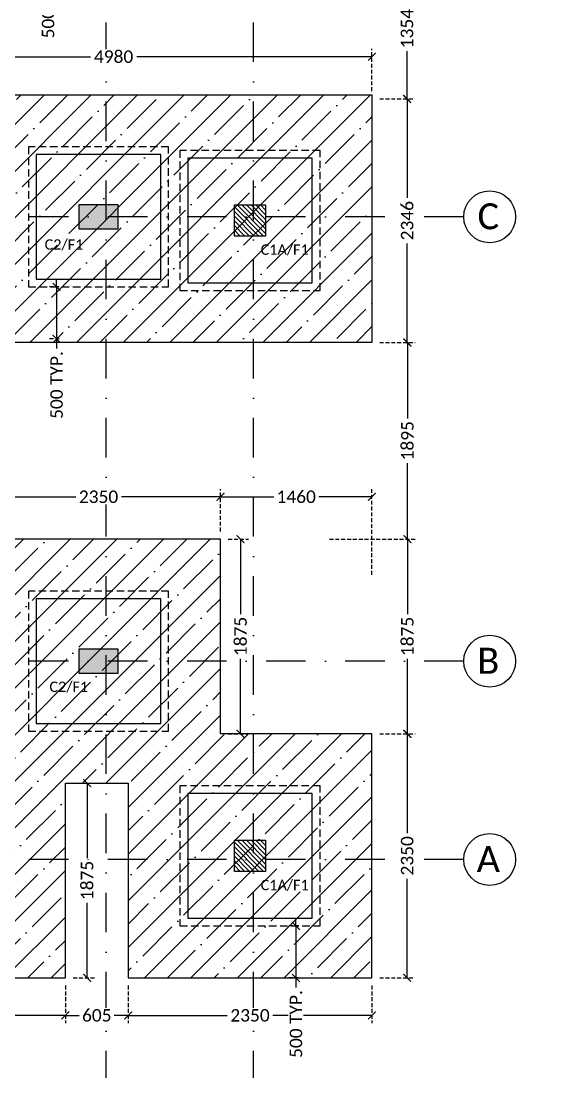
# Model space of a CAD drawing. Header units: millimetres. Extents: x -176651 to 388869, y -18959 to 486614.
# Drawn here: x 265860 to 271064, y 164553 to 174676 of the extents above; entities that cross this region are included whole.
import ezdxf
from ezdxf.xclip import XClip

# ---------------------------------------------------------------- set-up
doc = ezdxf.new("R2010")
doc.units = ezdxf.units.MM
doc.header["$LTSCALE"] = 150
doc.header["$XCLIPFRAME"] = 2
for name, pattern in [('3BHK-W(SB)$0$HIDDEN', [0.375, 0.25, -0.125]), ('DASHDOTX2', [50.8, 25.4, -12.7, 0, -12.7]), ('HIDDEN2', [4.7625, 3.175, -1.5875])]:
    doc.linetypes.add(name, pattern=pattern)
for name, color, linetype in [('ad-Column', 3, 'Continuous'), ('ad-Column Hatch', 125, 'Continuous'), ('ad-Footing line', 2, 'Continuous'), ('ad-Grid', 8, 'DASHDOTX2'), ('ad-PCC line', 8, 'HIDDEN2'), ('ad-RCC', 3, 'Continuous'), ('ad-RCC Hatch', 125, 'Continuous'), ('ad-Road', 2, 'Continuous'), ('ad-Road Hatch', 8, 'Continuous'), ('ad-Text main', 7, 'Continuous'), ('ad-Wall hatch', 8, 'Continuous')]:
    doc.layers.add(name, color=color, linetype=linetype)
for name, color, linetype, true_color in [('ad-Dimension', 5, 'Continuous', 0x0000ff), ('ad-Footing Excavation', 30, 'Continuous', 0xff7f00), ('ad-Foundation text', 6, 'Continuous', 0xff00ff)]:
    doc.layers.add(name, color=color, linetype=linetype, true_color=true_color)
doc.styles.get("Standard").update_dxf_attribs({"font": 'calibril.ttf'})
doc.dimstyles.new('A-75-DIM-INT (Framing)', dxfattribs={"dimscale": 100, "dimtxt": 1.6, "dimasz": 1, "dimexe": 1, "dimexo": 1, "dimgap": 0.5, "dimtad": 0, "dimdec": 0, "dimdsep": 46, "dimtxsty": 'Standard', "dimblk": 'ARCHTICK', "dimcen": 0.025, "dimclrd": 5, "dimclre": 5, "dimclrt": 256, "dimazin": 2, "dimtfac": 1, "dimtdec": 0, "dimtmove": 1, "dimatfit": 0, "dimldrblk": 'ARCHTICK', "dimfxl": 1, "dimfxlon": 1, "dimtfill": 1, "dimtolj": 1, "dimtzin": 0, "dimarcsym": 0})

# ---------------------------------------------------------------- blocks, each defined once
blk = doc.blocks.new('A$C4fb60e89')
at = {"layer": 'ad-Road Hatch', "ltscale": 5, "transparency": 33554687}
h = blk.add_hatch(dxfattribs=at)
h.set_pattern_fill('AR-HBONE', color=256, scale=15)
h.set_pattern_definition([(45, (-193247.7, -428758.8), (0, 2155.2615), [4572, -1524]), (135, (-192170.1, -427681.1), (2e-13, 2155.2615), [4572, -1524])])
h.paths.add_polyline_path([(175594, -250241), (169178, -249341), (167473, -249057), (167473, -138694), (101313, -138694), (101313, -199954), (101308, -237995), (101040, -268291), (101008, -280968), (101066, -293684), (101243, -311127), (100910, -319344), (100949, -333937), (100669, -366960), (100727, -390983), (100669, -404586), (100538, -420418), (100467, -428759), (92426, -427265), (92163, -427209), (92163, -321454), (24803, -321454), (24803, -412961), (15653, -411029), (15654, -321452), (-19535, -321452), (-34427, -319477), (-65207, -315395), (-171770, -301268), (-185854, -298333), (-193248, -296832), (-193244, -292908), (-191914, -285219), (-191839, -284679), (-183397, -286393), (-169723, -289243), (-53141, -304698), (-18730, -309262), (15653, -309262), (15653, 703), (24803, 1115), (24803, -129544), (92163, -129544), (92163, 15133), (101313, 17713), (101313, -129544), (167473, -129544), (167473, 35552), (175738, 37855), (175849, 28595), (175836, 25947), (175777, 14040), (175855, 2316), (175660, -18036), (175731, -34039), (175718, -46839), (175673, -63402), (175816, -82072), (175542, -106356), (175490, -124641), (175575, -145019), (175731, -168892), (175797, -181269), (175797, -192667), (175744, -208200), (175829, -223277), (175888, -234871)])
h.paths.add_polyline_path([(24803, -309264), (92163, -309264), (92163, -138694), (24803, -138694)], flags=16)
blk = doc.blocks.new("Plot's Boundary")
at = {"layer": 'ad-Road', "ltscale": 5}
blk.add_blockref('A$C4fb60e89', (191839, 428759), dxfattribs=at)
blk = doc.blocks.new('A$C42b14ea2')
at = {"layer": 'ad-RCC Hatch', "transparency": 33554687}
h = blk.add_hatch(dxfattribs=at)
h.set_pattern_fill('ANSI31', color=256, scale=10)
h.set_pattern_definition([(45, (8643.536, 7380), (-22.45064, 22.45064), [])])
h.paths.add_polyline_path([(0, 0), (300, 0), (300, 300), (0, 300)])
at = {"layer": 'ad-RCC'}
blk.add_lwpolyline([(0, 0), (300, 0), (300, 300), (0, 300)], close=True, dxfattribs=at)
blk = doc.blocks.new('zw$6AA0')
at = {"layer": 'ad-Column Hatch', "transparency": 33554687}
h = blk.add_hatch(color=256, dxfattribs=at)
h.dxf.hatch_style = 1
h.paths.add_polyline_path([(0, -230), (380, -230), (380, 0), (0, 0)])
at = {"layer": 'ad-Column'}
blk.add_lwpolyline([(0, -230), (380, -230), (380, 0), (0, 0)], close=True, dxfattribs=at)
blk = doc.blocks.new('1215E_Columns')
at = {"xscale": -1, "rotation": 180.0000000000004}
blk.add_blockref('A$C42b14ea2', (11495, 4510), dxfattribs=at)
at = {"xscale": -1}
blk.add_blockref('A$C42b14ea2', (11795, -1910), dxfattribs=at)
at = {"layer": 'ad-Column', "rotation": 179.9999999999996}
for p in [(10375, 4280), (10375, 0)]:
    blk.add_blockref('zw$6AA0', p, dxfattribs=at)
blk = doc.blocks.new('1215E_Grid')
at = {"layer": 'ad-Grid', "ltscale": 0.1}
for points in [[(10260, -4020), (10260, 14905)], [(11680, -4020), (11680, 14905)], [(13705, 4395), (-1950, 4395)], [(13705, 115), (-1950, 115)], [(13705, -1795), (-1950, -1795)]]:
    blk.add_lwpolyline(points, dxfattribs=at)
at = {"layer": 'ad-Text main', "char_height": 250, "width": 227.385, "attachment_point": 5, "bg_fill": 2}
for s, insert in [('{\\fCalibri|b0|i0|c0|p34;C}', (13941.5, 4399)), ('{\\fCalibri|b0|i0|c0|p34;B}', (13941.5, 119)), ('{\\fCalibri|b0|i0|c0|p34;A}', (13941.5, -1791))]:
    blk.add_mtext(s, dxfattribs=dict(at, insert=insert))
at = {"layer": 'ad-Grid', "color": 7, "linetype": 'ByBlock'}
for centre in [(13955, 4395), (13955, 115), (13955, -1795)]:
    blk.add_circle(centre, 250, dxfattribs=at)
blk = doc.blocks.new('A$C71157536')
at = {"layer": 'ad-Footing line'}
for points in [[(-790, 3795), (410, 3795), (410, 4995), (-790, 4995)], [(670, 3760), (1870, 3760), (1870, 4960), (670, 4960)], [(-790, -485), (410, -485), (410, 715), (-790, 715)], [(670, -2360), (1870, -2360), (1870, -1160), (670, -1160)]]:
    blk.add_lwpolyline(points, close=True, dxfattribs=at)
at = {"layer": 'ad-PCC line', "ltscale": 0.15}
for points in [[(-865, 3720), (485, 3720), (485, 5070), (-865, 5070)], [(595, 3685), (1945, 3685), (1945, 5035), (595, 5035)], [(-865, -560), (485, -560), (485, 790), (-865, 790)], [(595, -2435), (1945, -2435), (1945, -1085), (595, -1085)]]:
    blk.add_lwpolyline(points, close=True, dxfattribs=at)
blk = doc.blocks.new('A$Cfb9dcffd')
at = {"layer": 'ad-Foundation text', "char_height": 100, "attachment_point": 5}
for s, insert, width in [('\\pxt5;C2/F1', (-523, 4125), 349.31), ('\\pxt5;C1A/F1', (1604, 4076), 382.45), ('\\pxt5;C2/F1', (-477, -135), 349.31), ('\\pxt5;C1A/F1', (1604, -2044), 382.45)]:
    blk.add_mtext(s, dxfattribs=dict(at, insert=insert, width=width))
blk = doc.blocks.new('1215E_Footing Layout')
ref = blk.add_blockref("Plot's Boundary", (0, 0))
XClip(ref).set_block_clipping_path([(245322.2775057808, 154244.8999686334), (289002.2775057808, 204914.8999686334)])
blk.add_blockref('1215E_Columns', (256422, 168395))
blk.add_blockref('1215E_Grid', (256422, 168395))
blk.add_blockref('A$C71157536', (266797, 168395))
at = {"layer": 'ad-Foundation text'}
blk.add_blockref('A$Cfb9dcffd', (266797, 168395), dxfattribs=at)
blk = doc.blocks.new('A$Cf4da48ee')
at = {"layer": 'ad-Wall hatch', "transparency": 33554687}
h = blk.add_hatch(dxfattribs=at)
h.set_pattern_fill('ANSI35', color=256, scale=50)
h.set_pattern_definition([(45, (-1515, -2935), (-224.5064, 224.5064), []), (45, (-1290.5, -2935), (-224.5064, 224.5064), [396.875, -79.375, 0, -79.375])])
h.paths.add_polyline_path([(12440, 5570), (12440, 3185), (7460, 3185), (7460, 3070), (4810, 3070), (4810, 5720), (7460, 5720), (7460, 5570)])
h = blk.add_hatch(dxfattribs=at)
h.set_pattern_fill('ANSI35', color=256, scale=50)
h.set_pattern_definition([(45, (4810, -2935), (-224.506, 224.506), []), (45, (5034.5, -2935), (-224.506, 224.506), [396.875, -79.375, 0, -79.375])])
h.paths.add_polyline_path([(4810, 1440), (4810, -1210), (5000, -1210), (5000, -2935), (9485, -2935), (9485, -1060), (10090, -1060), (10090, -2935), (12440, -2935), (12440, -585), (10980, -585), (10980, 1290), (8630, 1290), (8630, -585), (7460, -585), (7460, 1440)])
at = {"layer": 'ad-Footing Excavation'}
for points in [[(12440, 5570), (12440, 3185), (7460, 3185), (7460, 3070), (4810, 3070), (4810, 5720), (7460, 5720), (7460, 5570)], [(4810, 1440), (4810, -1210), (5000, -1210), (5000, -2935), (9485, -2935), (9485, -1060), (10090, -1060), (10090, -2935), (12440, -2935), (12440, -585), (10980, -585), (10980, 1290), (8630, 1290), (8630, -585), (7460, -585), (7460, 1440)]]:
    blk.add_lwpolyline(points, close=True, dxfattribs=at)
blk = doc.blocks.new('_ArchTick')
at = {"color": 0, "linetype": 'ByBlock', "const_width": 0.15}
blk.add_lwpolyline([(-0.5, -0.5), (0.5, 0.5)], dxfattribs=at)
blk = doc.blocks.new('*D27')
at = {"layer": 'ad-Dimension', "linetype": '3BHK-W(SB)$0$HIDDEN', "lineweight": -2}
for p, q in [((12895, -12940), (13235, -12940)), ((12895, -15290), (13235, -15290))]:
    blk.add_line(p, q, dxfattribs=at)
at = {"layer": 'ad-Dimension', "lineweight": -2}
for p, q in [((13160, -12940), (13160, -13895)), ((13160, -15290), (13160, -14335))]:
    blk.add_line(p, q, dxfattribs=at)
at = {"layer": 'Defpoints', "color": 0}
for p in [(12820, -12940), (12820, -15290), (13160, -15290)]:
    blk.add_point(p, dxfattribs=at)
at = {"layer": 'ad-Dimension', "lineweight": -2, "xscale": 75, "yscale": 75, "zscale": 75}
for p, rotation in [((13160, -12940), 90), ((13160, -15290), 270)]:
    blk.add_blockref('_ArchTick', p, dxfattribs=dict(at, rotation=rotation))
at = {"layer": 'ad-Dimension', "insert": (13160, -14115), "char_height": 120, "attachment_point": 5, "rotation": 90, "bg_fill": 3, "box_fill_scale": 1.1, "bg_fill_color": 257, "bg_fill_transparency": 0}
blk.add_mtext('\\A1;2350', dxfattribs=at)
blk = doc.blocks.new('*D28')
at = {"layer": 'ad-Dimension', "linetype": '3BHK-W(SB)$0$HIDDEN', "lineweight": -2}
for p, q in [((10470, -15365), (10470, -15727)), ((12820, -15365), (12820, -15727))]:
    blk.add_line(p, q, dxfattribs=at)
at = {"layer": 'ad-Dimension', "lineweight": -2}
for p, q in [((10470, -15652), (11425, -15652)), ((12820, -15652), (11865, -15652))]:
    blk.add_line(p, q, dxfattribs=at)
at = {"layer": 'Defpoints', "color": 0}
for p in [(10470, -15290), (12820, -15290), (10470, -15652)]:
    blk.add_point(p, dxfattribs=at)
at = {"layer": 'ad-Dimension', "lineweight": -2, "xscale": 75, "yscale": 75, "zscale": 75, "rotation": 180}
blk.add_blockref('_ArchTick', (10470, -15652), dxfattribs=at)
at = {"layer": 'ad-Dimension', "lineweight": -2, "xscale": 75, "yscale": 75, "zscale": 75}
blk.add_blockref('_ArchTick', (12820, -15652), dxfattribs=at)
at = {"layer": 'ad-Dimension', "insert": (11645, -15652), "char_height": 120, "attachment_point": 5, "bg_fill": 3, "box_fill_scale": 1.1, "bg_fill_color": 257, "bg_fill_transparency": 0}
blk.add_mtext('\\A1;2350', dxfattribs=at)
blk = doc.blocks.new('*D30')
at = {"layer": 'ad-Dimension', "linetype": '3BHK-W(SB)$0$HIDDEN', "lineweight": -2}
for p, q in [((12895, -5470), (13233, -5470)), ((12895, -6824), (13233, -6824))]:
    blk.add_line(p, q, dxfattribs=at)
at = {"layer": 'ad-Dimension', "lineweight": -2}
for p, q in [((13158, -5470), (13158, -5929)), ((13158, -6824), (13158, -6364))]:
    blk.add_line(p, q, dxfattribs=at)
at = {"layer": 'Defpoints', "color": 0}
for p in [(12820, -5470), (12820, -6824), (13158, -6824)]:
    blk.add_point(p, dxfattribs=at)
at = {"layer": 'ad-Dimension', "lineweight": -2, "xscale": 75, "yscale": 75, "zscale": 75}
for p, rotation in [((13158, -5470), 90), ((13158, -6824), 270)]:
    blk.add_blockref('_ArchTick', p, dxfattribs=dict(at, rotation=rotation))
at = {"layer": 'ad-Dimension', "insert": (13158, -6147), "char_height": 120, "attachment_point": 5, "rotation": 90, "bg_fill": 3, "box_fill_scale": 1.1, "bg_fill_color": 257, "bg_fill_transparency": 0}
blk.add_mtext('\\A1;1354', dxfattribs=at)
blk = doc.blocks.new('*D31')
at = {"layer": 'ad-Dimension', "linetype": '3BHK-W(SB)$0$HIDDEN', "lineweight": -2}
for p, q in [((12895, -6824), (13235, -6824)), ((12895, -9170), (13235, -9170))]:
    blk.add_line(p, q, dxfattribs=at)
at = {"layer": 'ad-Dimension', "lineweight": -2}
for p, q in [((13160, -6824), (13160, -7778)), ((13160, -9170), (13160, -8216))]:
    blk.add_line(p, q, dxfattribs=at)
at = {"layer": 'Defpoints', "color": 0}
for p in [(12820, -6824), (12820, -9170), (13160, -9170)]:
    blk.add_point(p, dxfattribs=at)
at = {"layer": 'ad-Dimension', "lineweight": -2, "xscale": 75, "yscale": 75, "zscale": 75}
for p, rotation in [((13160, -6824), 90), ((13160, -9170), 270)]:
    blk.add_blockref('_ArchTick', p, dxfattribs=dict(at, rotation=rotation))
at = {"layer": 'ad-Dimension', "insert": (13160, -7997), "char_height": 120, "attachment_point": 5, "rotation": 90, "bg_fill": 3, "box_fill_scale": 1.1, "bg_fill_color": 257, "bg_fill_transparency": 0}
blk.add_mtext('\\A1;2346', dxfattribs=at)
blk = doc.blocks.new('*D32')
at = {"layer": 'ad-Dimension', "linetype": '3BHK-W(SB)$0$HIDDEN', "lineweight": -2}
for p, q in [((12895, -9170), (13237, -9170)), ((12412, -11065), (13237, -11065))]:
    blk.add_line(p, q, dxfattribs=at)
at = {"layer": 'ad-Dimension', "lineweight": -2}
for p, q in [((13162, -9170), (13162, -9903)), ((13162, -11065), (13162, -10332))]:
    blk.add_line(p, q, dxfattribs=at)
at = {"layer": 'Defpoints', "color": 0}
for p in [(12820, -9170), (11360, -11065), (13162, -11065)]:
    blk.add_point(p, dxfattribs=at)
at = {"layer": 'ad-Dimension', "lineweight": -2, "xscale": 75, "yscale": 75, "zscale": 75}
for p, rotation in [((13162, -9170), 90), ((13162, -11065), 270)]:
    blk.add_blockref('_ArchTick', p, dxfattribs=dict(at, rotation=rotation))
at = {"layer": 'ad-Dimension', "insert": (13162, -10117), "char_height": 120, "attachment_point": 5, "rotation": 90, "bg_fill": 3, "box_fill_scale": 1.1, "bg_fill_color": 257, "bg_fill_transparency": 0}
blk.add_mtext('\\A1;1895', dxfattribs=at)
blk = doc.blocks.new('*D33')
at = {"layer": 'ad-Dimension', "linetype": '3BHK-W(SB)$0$HIDDEN', "lineweight": -2}
for p, q in [((12412, -11065), (13237, -11065)), ((12895, -12940), (13237, -12940))]:
    blk.add_line(p, q, dxfattribs=at)
at = {"layer": 'ad-Dimension', "lineweight": -2}
for p, q in [((13162, -11065), (13162, -11788)), ((13162, -12940), (13162, -12217))]:
    blk.add_line(p, q, dxfattribs=at)
at = {"layer": 'Defpoints', "color": 0}
for p in [(11360, -11065), (12820, -12940), (13162, -12940)]:
    blk.add_point(p, dxfattribs=at)
at = {"layer": 'ad-Dimension', "lineweight": -2, "xscale": 75, "yscale": 75, "zscale": 75}
for p, rotation in [((13162, -11065), 90), ((13162, -12940), 270)]:
    blk.add_blockref('_ArchTick', p, dxfattribs=dict(at, rotation=rotation))
at = {"layer": 'ad-Dimension', "insert": (13162, -12002), "char_height": 120, "attachment_point": 5, "rotation": 90, "bg_fill": 3, "box_fill_scale": 1.1, "bg_fill_color": 257, "bg_fill_transparency": 0}
blk.add_mtext('\\A1;1875', dxfattribs=at)
blk = doc.blocks.new('*D37')
at = {"layer": 'ad-Dimension', "linetype": '3BHK-W(SB)$0$HIDDEN', "lineweight": -2}
for p, q in [((7840, -6560), (7840, -6343)), ((12820, -6749), (12820, -6343))]:
    blk.add_line(p, q, dxfattribs=at)
at = {"layer": 'ad-Dimension', "lineweight": -2}
for p, q in [((7840, -6418), (10107, -6418)), ((12820, -6418), (10553, -6418))]:
    blk.add_line(p, q, dxfattribs=at)
at = {"layer": 'Defpoints', "color": 0}
for p in [(12820, -6418), (7840, -6635), (12820, -6824)]:
    blk.add_point(p, dxfattribs=at)
at = {"layer": 'ad-Dimension', "lineweight": -2, "xscale": 75, "yscale": 75, "zscale": 75, "rotation": 180}
blk.add_blockref('_ArchTick', (7840, -6418), dxfattribs=at)
at = {"layer": 'ad-Dimension', "lineweight": -2, "xscale": 75, "yscale": 75, "zscale": 75}
blk.add_blockref('_ArchTick', (12820, -6418), dxfattribs=at)
at = {"layer": 'ad-Dimension', "insert": (10330, -6418), "char_height": 120, "attachment_point": 5, "bg_fill": 3, "box_fill_scale": 1.1, "bg_fill_color": 257, "bg_fill_transparency": 0}
blk.add_mtext('\\A1;4980', dxfattribs=at)
blk = doc.blocks.new('*D73')
at = {"layer": 'ad-Dimension', "lineweight": -2}
for p, q in [((9699, -4970), (9699, -4895)), ((9699, -4970), (9699, -5470)), ((9699, -5470), (9699, -5563)), ((9699, -5470), (9699, -5545))]:
    blk.add_line(p, q, dxfattribs=at)
at = {"layer": 'ad-Dimension', "linetype": '3BHK-W(SB)$0$HIDDEN', "lineweight": -2}
for p, q in [((9726, -4970), (9624, -4970)), ((9726, -5470), (9624, -5470))]:
    blk.add_line(p, q, dxfattribs=at)
at = {"layer": 'Defpoints', "color": 0}
for p in [(9801, -4970), (9699, -5470), (9801, -5470)]:
    blk.add_point(p, dxfattribs=at)
at = {"layer": 'ad-Dimension', "lineweight": -2, "xscale": 75, "yscale": 75, "zscale": 75}
for p, rotation in [((9699, -4970), 270), ((9699, -5470), 90)]:
    blk.add_blockref('_ArchTick', p, dxfattribs=dict(at, rotation=rotation))
at = {"layer": 'ad-Dimension', "insert": (9699, -5915), "char_height": 120, "attachment_point": 5, "rotation": 90, "bg_fill": 3, "box_fill_scale": 1.1, "bg_fill_color": 257, "bg_fill_transparency": 0}
blk.add_mtext('\\A1;500 TYP.', dxfattribs=at)
blk = doc.blocks.new('*D76')
at = {"layer": 'ad-Dimension', "linetype": '3BHK-W(SB)$0$HIDDEN', "lineweight": -2}
for p, q in [((9010, -10990), (9010, -10582)), ((11360, -10990), (11360, -10582))]:
    blk.add_line(p, q, dxfattribs=at)
at = {"layer": 'ad-Dimension', "lineweight": -2}
for p, q in [((9010, -10657), (9965, -10657)), ((11360, -10657), (10405, -10657))]:
    blk.add_line(p, q, dxfattribs=at)
at = {"layer": 'Defpoints', "color": 0}
for p in [(11360, -10657), (9010, -11065), (11360, -11065)]:
    blk.add_point(p, dxfattribs=at)
at = {"layer": 'ad-Dimension', "lineweight": -2, "xscale": 75, "yscale": 75, "zscale": 75, "rotation": 180}
blk.add_blockref('_ArchTick', (9010, -10657), dxfattribs=at)
at = {"layer": 'ad-Dimension', "lineweight": -2, "xscale": 75, "yscale": 75, "zscale": 75}
blk.add_blockref('_ArchTick', (11360, -10657), dxfattribs=at)
at = {"layer": 'ad-Dimension', "insert": (10185, -10657), "char_height": 120, "attachment_point": 5, "bg_fill": 3, "box_fill_scale": 1.1, "bg_fill_color": 257, "bg_fill_transparency": 0}
blk.add_mtext('\\A1;2350', dxfattribs=at)
blk = doc.blocks.new('*D77')
at = {"layer": 'ad-Dimension', "linetype": '3BHK-W(SB)$0$HIDDEN', "lineweight": -2}
for p, q in [((11360, -10990), (11360, -10582)), ((12820, -11407), (12820, -10582))]:
    blk.add_line(p, q, dxfattribs=at)
at = {"layer": 'ad-Dimension', "lineweight": -2}
for p, q in [((11360, -10657), (11873, -10657)), ((12820, -10657), (12307, -10657))]:
    blk.add_line(p, q, dxfattribs=at)
at = {"layer": 'Defpoints', "color": 0}
for p in [(12820, -10657), (11360, -11065), (12820, -12940)]:
    blk.add_point(p, dxfattribs=at)
at = {"layer": 'ad-Dimension', "lineweight": -2, "xscale": 75, "yscale": 75, "zscale": 75, "rotation": 180}
blk.add_blockref('_ArchTick', (11360, -10657), dxfattribs=at)
at = {"layer": 'ad-Dimension', "lineweight": -2, "xscale": 75, "yscale": 75, "zscale": 75}
blk.add_blockref('_ArchTick', (12820, -10657), dxfattribs=at)
at = {"layer": 'ad-Dimension', "insert": (12090, -10657), "char_height": 120, "attachment_point": 5, "bg_fill": 3, "box_fill_scale": 1.1, "bg_fill_color": 257, "bg_fill_transparency": 0}
blk.add_mtext('\\A1;1460', dxfattribs=at)
blk = doc.blocks.new('*D20')
at = {"layer": 'ad-Dimension', "lineweight": -2}
for p, q in [((9781, -8635), (9781, -8560)), ((9781, -8635), (9781, -9135)), ((9781, -9135), (9781, -9228)), ((9781, -9135), (9781, -9210))]:
    blk.add_line(p, q, dxfattribs=at)
at = {"layer": 'ad-Dimension', "linetype": '3BHK-W(SB)$0$HIDDEN', "lineweight": -2}
for p, q in [((9807, -8635), (9706, -8635)), ((9807, -9135), (9706, -9135))]:
    blk.add_line(p, q, dxfattribs=at)
at = {"layer": 'Defpoints', "color": 0}
for p in [(9882, -8635), (9781, -9135), (9882, -9135)]:
    blk.add_point(p, dxfattribs=at)
at = {"layer": 'ad-Dimension', "lineweight": -2, "xscale": 75, "yscale": 75, "zscale": 75}
for p, rotation in [((9781, -8635), 270), ((9781, -9135), 90)]:
    blk.add_blockref('_ArchTick', p, dxfattribs=dict(at, rotation=rotation))
at = {"layer": 'ad-Dimension', "insert": (9781, -9580), "char_height": 120, "attachment_point": 5, "rotation": 90, "bg_fill": 3, "box_fill_scale": 1.1, "bg_fill_color": 257, "bg_fill_transparency": 0}
blk.add_mtext('\\A1;500 TYP.', dxfattribs=at)
blk = doc.blocks.new('*D86')
at = {"layer": 'ad-Dimension', "linetype": '3BHK-W(SB)$0$HIDDEN', "lineweight": -2}
for p, q in [((11435, -11065), (11629, -11065)), ((11435, -12940), (11629, -12940))]:
    blk.add_line(p, q, dxfattribs=at)
at = {"layer": 'ad-Dimension', "lineweight": -2}
for p, q in [((11554, -11065), (11554, -11788)), ((11554, -12940), (11554, -12217))]:
    blk.add_line(p, q, dxfattribs=at)
at = {"layer": 'Defpoints', "color": 0}
for p in [(11360, -11065), (11360, -12940), (11554, -12940)]:
    blk.add_point(p, dxfattribs=at)
at = {"layer": 'ad-Dimension', "lineweight": -2, "xscale": 75, "yscale": 75, "zscale": 75}
for p, rotation in [((11554, -11065), 90), ((11554, -12940), 270)]:
    blk.add_blockref('_ArchTick', p, dxfattribs=dict(at, rotation=rotation))
at = {"layer": 'ad-Dimension', "insert": (11554, -12002), "char_height": 120, "attachment_point": 5, "rotation": 90, "bg_fill": 3, "box_fill_scale": 1.1, "bg_fill_color": 257, "bg_fill_transparency": 0}
blk.add_mtext('\\A1;1875', dxfattribs=at)
blk = doc.blocks.new('*D87')
at = {"layer": 'ad-Dimension', "linetype": '3BHK-W(SB)$0$HIDDEN', "lineweight": -2}
for p, q in [((9865, -15365), (9865, -15727)), ((10470, -15365), (10470, -15727))]:
    blk.add_line(p, q, dxfattribs=at)
at = {"layer": 'ad-Dimension', "lineweight": -2}
for p, q in [((9865, -15652), (9998, -15652)), ((10470, -15652), (10337, -15652))]:
    blk.add_line(p, q, dxfattribs=at)
at = {"layer": 'Defpoints', "color": 0}
for p in [(9865, -15290), (10470, -15290), (9865, -15652)]:
    blk.add_point(p, dxfattribs=at)
at = {"layer": 'ad-Dimension', "lineweight": -2, "xscale": 75, "yscale": 75, "zscale": 75, "rotation": 180}
blk.add_blockref('_ArchTick', (9865, -15652), dxfattribs=at)
at = {"layer": 'ad-Dimension', "lineweight": -2, "xscale": 75, "yscale": 75, "zscale": 75}
blk.add_blockref('_ArchTick', (10470, -15652), dxfattribs=at)
at = {"layer": 'ad-Dimension', "insert": (10168, -15652), "char_height": 120, "attachment_point": 5, "bg_fill": 3, "box_fill_scale": 1.1, "bg_fill_color": 257, "bg_fill_transparency": 0}
blk.add_mtext('\\A1;605', dxfattribs=at)
blk = doc.blocks.new('*D88')
at = {"layer": 'ad-Dimension', "linetype": '3BHK-W(SB)$0$HIDDEN', "lineweight": -2}
for p, q in [((9940, -13415), (10150, -13415)), ((9940, -15290), (10150, -15290))]:
    blk.add_line(p, q, dxfattribs=at)
at = {"layer": 'ad-Dimension', "lineweight": -2}
for p, q in [((10075, -13415), (10075, -14138)), ((10075, -15290), (10075, -14567))]:
    blk.add_line(p, q, dxfattribs=at)
at = {"layer": 'Defpoints', "color": 0}
for p in [(9865, -13415), (10075, -13415), (9865, -15290)]:
    blk.add_point(p, dxfattribs=at)
at = {"layer": 'ad-Dimension', "lineweight": -2, "xscale": 75, "yscale": 75, "zscale": 75}
for p, rotation in [((10075, -13415), 90), ((10075, -15290), 270)]:
    blk.add_blockref('_ArchTick', p, dxfattribs=dict(at, rotation=rotation))
at = {"layer": 'ad-Dimension', "insert": (10075, -14352), "char_height": 120, "attachment_point": 5, "rotation": 90, "bg_fill": 3, "box_fill_scale": 1.1, "bg_fill_color": 257, "bg_fill_transparency": 0}
blk.add_mtext('\\A1;1875', dxfattribs=at)
blk = doc.blocks.new('*D89')
at = {"layer": 'ad-Dimension', "linetype": '3BHK-W(SB)$0$HIDDEN', "lineweight": -2}
for p, q in [((5380, -15365), (5380, -15727)), ((9865, -15365), (9865, -15727))]:
    blk.add_line(p, q, dxfattribs=at)
at = {"layer": 'ad-Dimension', "lineweight": -2}
for p, q in [((5380, -15652), (7402, -15652)), ((9865, -15652), (7843, -15652))]:
    blk.add_line(p, q, dxfattribs=at)
at = {"layer": 'Defpoints', "color": 0}
for p in [(5380, -15290), (9865, -15290), (5380, -15652)]:
    blk.add_point(p, dxfattribs=at)
at = {"layer": 'ad-Dimension', "lineweight": -2, "xscale": 75, "yscale": 75, "zscale": 75, "rotation": 180}
blk.add_blockref('_ArchTick', (5380, -15652), dxfattribs=at)
at = {"layer": 'ad-Dimension', "lineweight": -2, "xscale": 75, "yscale": 75, "zscale": 75}
blk.add_blockref('_ArchTick', (9865, -15652), dxfattribs=at)
at = {"layer": 'ad-Dimension', "insert": (7623, -15652), "char_height": 120, "attachment_point": 5, "bg_fill": 3, "box_fill_scale": 1.1, "bg_fill_color": 257, "bg_fill_transparency": 0}
blk.add_mtext('\\A1;4485', dxfattribs=at)
blk = doc.blocks.new('*D91')
at = {"layer": 'ad-Dimension', "lineweight": -2}
for p, q in [((12088, -14790), (12088, -14715)), ((12088, -14790), (12088, -15290)), ((12088, -15290), (12088, -15383)), ((12088, -15290), (12088, -15365))]:
    blk.add_line(p, q, dxfattribs=at)
at = {"layer": 'ad-Dimension', "linetype": '3BHK-W(SB)$0$HIDDEN', "lineweight": -2}
for p, q in [((12114, -14790), (12013, -14790)), ((12114, -15290), (12013, -15290))]:
    blk.add_line(p, q, dxfattribs=at)
at = {"layer": 'Defpoints', "color": 0}
for p in [(12189, -14790), (12088, -15290), (12189, -15290)]:
    blk.add_point(p, dxfattribs=at)
at = {"layer": 'ad-Dimension', "lineweight": -2, "xscale": 75, "yscale": 75, "zscale": 75}
for p, rotation in [((12088, -14790), 270), ((12088, -15290), 90)]:
    blk.add_blockref('_ArchTick', p, dxfattribs=dict(at, rotation=rotation))
at = {"layer": 'ad-Dimension', "insert": (12088, -15735), "char_height": 120, "attachment_point": 5, "rotation": 90, "bg_fill": 3, "box_fill_scale": 1.1, "bg_fill_color": 257, "bg_fill_transparency": 0}
blk.add_mtext('\\A1;500 TYP.', dxfattribs=at)
blk = doc.blocks.new('A$Cb5adcbd5')
at = {"layer": 'ad-Dimension'}
for base, p1, p2, picture, middle in [((9699.3, -5470), (9800.8, -4970), (9800.8, -5470), '*D73', (9699.3, -5914.7)), ((9780.8, -9135), (9882.2, -8635), (9882.2, -9135), '*D20', (9780.8, -9579.7))]:
    dim = blk.add_linear_dim(base=base, p1=p1, p2=p2, angle=270, text='500 TYP.', dimstyle='A-75-DIM-INT (Framing)', override={"dimscale": 75, "dimclrd": 256, "dimclre": 256, "dimfxl": 10}, dxfattribs=at)
    dim.commit()
    dim.dimension.update_dxf_attribs({"geometry": picture, "text_midpoint": middle, "dimtype": 128})
dim = blk.add_linear_dim(base=(13157.8492, -6823.5017), p1=(12820, -5470), p2=(12820, -6823.5017), angle=90, dimstyle='A-75-DIM-INT (Framing)', override={"dimscale": 75, "dimclrd": 256, "dimclre": 256, "dimfxl": 10}, dxfattribs=at)
dim.commit()
dim.dimension.update_dxf_attribs({"geometry": '*D30', "text_midpoint": (13157.8492, -6146.7509)})
dim = blk.add_linear_dim(base=(13159.7242, -9170), p1=(12820, -6823.5017), p2=(12820, -9170), angle=90, dimstyle='A-75-DIM-INT (Framing)', override={"dimscale": 75, "dimclrd": 256, "dimclre": 256, "dimfxl": 10}, dxfattribs=at)
dim.commit()
dim.dimension.update_dxf_attribs({"geometry": '*D31', "text_midpoint": (13159.7242, -7996.7509)})
dim = blk.add_linear_dim(base=(12820, -6417.8), p1=(7840, -6635), p2=(12820, -6823.5), dimstyle='A-75-DIM-INT (Framing)', override={"dimscale": 75, "dimclrd": 256, "dimclre": 256, "dimfxl": 10}, dxfattribs=at)
dim.commit()
dim.dimension.update_dxf_attribs({"geometry": '*D37', "text_midpoint": (10330, -6417.8)})
dim = blk.add_linear_dim(base=(13161.6, -11065), p1=(12820, -9170), p2=(11360, -11065), angle=90, dimstyle='A-75-DIM-INT (Framing)', override={"dimscale": 75, "dimclrd": 256, "dimclre": 256, "dimfxl": 10}, dxfattribs=at)
dim.commit()
dim.dimension.update_dxf_attribs({"geometry": '*D32', "text_midpoint": (13161.6, -10117.5)})
dim = blk.add_linear_dim(base=(13161.6, -12940), p1=(11360, -11065), p2=(12820, -12940), angle=90, dimstyle='A-75-DIM-INT (Framing)', override={"dimscale": 75, "dimclrd": 256, "dimclre": 256, "dimfxl": 10}, dxfattribs=at)
dim.commit()
dim.dimension.update_dxf_attribs({"geometry": '*D33', "text_midpoint": (13161.6, -12002.5)})
dim = blk.add_linear_dim(base=(11360, -10657), p1=(9010, -11065), p2=(11360, -11065), dimstyle='A-75-DIM-INT (Framing)', override={"dimscale": 75, "dimclrd": 256, "dimclre": 256, "dimfxl": 10}, dxfattribs=at)
dim.commit()
dim.dimension.update_dxf_attribs({"geometry": '*D76', "text_midpoint": (10185, -10657)})
dim = blk.add_linear_dim(base=(13159.7, -15290), p1=(12820, -12940), p2=(12820, -15290), angle=90, dimstyle='A-75-DIM-INT (Framing)', override={"dimscale": 75, "dimclrd": 256, "dimclre": 256, "dimfxl": 10}, dxfattribs=at)
dim.commit()
dim.dimension.update_dxf_attribs({"geometry": '*D27', "text_midpoint": (13159.7, -14115)})
for base, p1, p2, picture, middle in [((12820, -10657), (11360, -11065), (12820, -12940), '*D77', (12090, -10657)), ((10470, -15651.6), (12820, -15290), (10470, -15290), '*D28', (11645, -15651.6))]:
    dim = blk.add_linear_dim(base=base, p1=p1, p2=p2, dimstyle='A-75-DIM-INT (Framing)', override={"dimscale": 75, "dimclrd": 256, "dimclre": 256, "dimfxl": 10}, dxfattribs=at)
    dim.commit()
    dim.dimension.update_dxf_attribs({"geometry": picture, "text_midpoint": middle})
dim = blk.add_linear_dim(base=(11553.7, -12940), p1=(11360, -11065), p2=(11360, -12940), angle=90, dimstyle='A-75-DIM-INT (Framing)', override={"dimscale": 75, "dimblk": 'ArchTick', "dimclrd": 256, "dimclre": 256, "dimfxl": 10, "dimtfill": 1, "dimtfillclr": 0}, dxfattribs=at)
dim.commit()
dim.dimension.update_dxf_attribs({"geometry": '*D86', "text_midpoint": (11553.7, -12002.5)})
dim = blk.add_linear_dim(base=(12087.5, -15290), p1=(12188.9, -14790), p2=(12188.9, -15290), angle=270, text='500 TYP.', dimstyle='A-75-DIM-INT (Framing)', override={"dimscale": 75, "dimclrd": 256, "dimclre": 256, "dimfxl": 10}, dxfattribs=at)
dim.commit()
dim.dimension.update_dxf_attribs({"geometry": '*D91', "text_midpoint": (12087.5, -15734.7), "dimtype": 128})
dim = blk.add_linear_dim(base=(9865, -15651.6), p1=(10470, -15290), p2=(9865, -15290), dimstyle='A-75-DIM-INT (Framing)', override={"dimscale": 75, "dimblk": 'ArchTick', "dimclrd": 256, "dimclre": 256, "dimfxl": 10, "dimtfill": 1, "dimtfillclr": 0}, dxfattribs=at)
dim.commit()
dim.dimension.update_dxf_attribs({"geometry": '*D87', "text_midpoint": (10167.5, -15651.6)})
dim = blk.add_linear_dim(base=(10075.3, -13415), p1=(9865, -15290), p2=(9865, -13415), angle=90, dimstyle='A-75-DIM-INT (Framing)', override={"dimscale": 75, "dimblk": 'ArchTick', "dimclrd": 256, "dimclre": 256, "dimfxl": 10, "dimtfill": 1, "dimtfillclr": 0}, dxfattribs=at)
dim.commit()
dim.dimension.update_dxf_attribs({"geometry": '*D88', "text_midpoint": (10075.3, -14352.5)})
dim = blk.add_linear_dim(base=(5380, -15651.6), p1=(9865, -15290), p2=(5380, -15290), dimstyle='A-75-DIM-INT (Framing)', override={"dimscale": 75, "dimblk": 'ArchTick', "dimclrd": 256, "dimclre": 256, "dimfxl": 10, "dimtfill": 1, "dimtfillclr": 0}, dxfattribs=at)
dim.commit()
dim.dimension.update_dxf_attribs({"geometry": '*D89', "text_midpoint": (7622.5, -15651.6)})

msp = doc.modelspace()

# ---------------------------------------------------------------- block references
ref = msp.add_blockref('1215E_Footing Layout', (0, 0))
XClip(ref).set_block_clipping_path([(-176651.2716480088, -2838.4650931536), (388868.7283519913, 486613.8052760336)])

# ---------------------------------------------------------------- next in the draw order: block references
at = {"layer": 'ad-Footing Excavation'}
msp.add_blockref('A$Cf4da48ee', (256802, 168395), dxfattribs=at)

# ---------------------------------------------------------------- next in the draw order: block references
at = {"layer": 'ad-Dimension'}
msp.add_blockref('A$Cb5adcbd5', (256422, 180750), dxfattribs=at)

doc.saveas('drawing.dxf')
